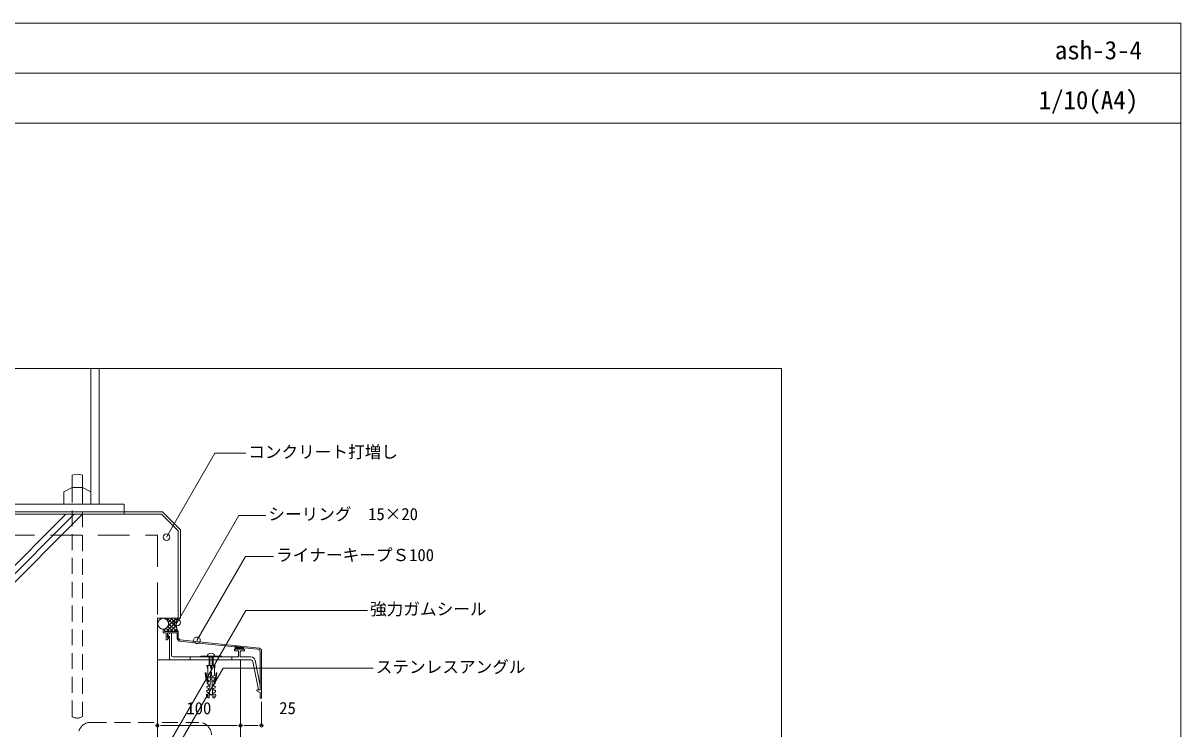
# Model space of a CAD drawing. Units: millimetres, scale not verified. Extents: x -1380 to 1380, y -955 to 955.
# Drawn here: x -11 to 1380, y 107 to 955 of the extents above; entities that cross this region are included whole.
import ezdxf
from ezdxf.enums import TextEntityAlignment as Align

# ---------------------------------------------------------------- set-up
doc = ezdxf.new("R2010")
doc.units = ezdxf.units.MM
doc.header["$LTSCALE"] = 3
doc.linetypes.add('USER1', pattern=[19.05, 12.7, -6.35])
doc.linetypes.add('USER2', pattern=[9.525, 6.35, -3.175])
for name, color, linetype, lineweight in [('0-0_0', 7, 'Continuous', 9), ('0-1_HATCH', 9, 'Continuous', 18), ('0-3_KUTAI', 3, 'Continuous', 18), ('0-4_BOUSUI', 1, 'Continuous', 18), ('0-5_MOJI', 7, 'Continuous', 18), ('0-6_sunpo', 7, 'Continuous', 18), ('0-7_KANAMONO_SCREW', 4, 'Continuous', 18), ('0-9_KANAMONO', 4, 'Continuous', 18), ('0-A_TENSEN', 4, 'USER2', 18), ('0-B_WAKU', 7, 'Continuous', 18), ('0-C_KASAGI', 150, 'Continuous', 18)]:
    doc.layers.add(name, color=color, linetype=linetype, lineweight=lineweight)
doc.styles.add('ＭＳ ゴシック', font='')
doc.styles.get('ＭＳ ゴシック').set_extended_font_data('MS Gothic')

# ---------------------------------------------------------------- blocks, each defined once
blk = doc.blocks.new('_DOT')
at = {"layer": '0-0_0'}
for p, q in [((-0.5, 0), (-1, 0)), ((0.25, 0), (-0.25, 0))]:
    blk.add_line(p, q, dxfattribs=at)
blk.add_circle((0, 0), 0.25, dxfattribs=at)

msp = doc.modelspace()

# ---------------------------------------------------------------- linework, layer by layer
at = {"layer": '0-0_0', "lineweight": 18}
msp.add_line((-1379.979, 895.016), (1380.021, 895.016), dxfattribs=at)
msp.add_lwpolyline([(-899.979, -659.984), (900.021, -659.984), (900.021, 540.016), (-899.979, 540.016)], close=True, dxfattribs=at)
at = {"layer": '0-1_HATCH'}
for p, q in [((-149.979, 175.016), (40.021, 365.016)), ((-149.979, 165.016), (50.021, 365.016)), ((-149.979, 155.016), (60.021, 365.016))]:
    msp.add_line(p, q, dxfattribs=at)
at = {"layer": '0-3_KUTAI'}
msp.add_line((150.021, 240.016), (175.021, 240.016), dxfattribs=at)
for points in [[(-174.979, 240.016), (-174.979, 345.016), (-154.979, 365.016), (155.021, 365.016), (175.021, 345.016), (175.021, 240.016)], [(900.021, -409.984), (150.021, -409.984), (150.021, 240.016)], [(150.021, 190.016), (250.021, 190.016), (250.021, -284.984)]]:
    msp.add_lwpolyline(points, dxfattribs=at)
at = {"layer": '0-3_KUTAI', "linetype": 'USER1'}
msp.add_lwpolyline([(-149.979, 240.016), (-149.979, 340.016), (150.021, 340.016), (150.021, 240.016)], dxfattribs=at)
at = {"layer": '0-4_BOUSUI'}
for p, q in [((157.459, 239.994), (157.444, 240.009)), ((158.822, 239.754), (159.078, 240.009)), ((161.639, 238.08), (163.569, 240.011)), ((173.132, 228.81), (161.932, 240.011)), ((162.363, 229.824), (172.553, 240.015)), ((163.283, 235.234), (168.061, 240.013)), ((172.874, 233.558), (166.421, 240.012)), ((173.699, 237.224), (170.909, 240.014)), ((178.021, 240.016), (175.021, 240.016)), ((158.821, 226.283), (160.712, 228.174)), ((159.967, 224.016), (158.821, 225.161)), ((164.457, 224.016), (160.463, 228.01)), ((161.044, 224.016), (173.431, 236.402)), ((168.947, 224.016), (162.662, 230.3)), ((173.437, 224.016), (163.499, 233.953)), ((165.534, 224.016), (172.814, 231.295)), ((170.025, 224.016), (173.479, 227.47)), ((174.515, 224.016), (174.834, 224.335))]:
    msp.add_line(p, q, dxfattribs=at)
msp.add_lwpolyline([(-177.979, 240.016), (-177.979, 346.258), (-156.222, 368.016), (156.264, 368.016), (178.021, 346.258), (178.021, 240.016)], dxfattribs=at)
msp.add_circle((157.021, 233.516), 6.493, dxfattribs=at)
msp.add_arc((188.301, 232.016), 15.503, 148.93423, 211.06577, dxfattribs=at)
at = {"layer": '0-5_MOJI'}
for points in [[(256.22, 438.206), (219.312, 438.206), (161.11, 337.398)], [(280.411, 363.506), (247.961, 363.506), (173.722, 234.92)], [(289.663, 314.32), (255.88, 314.32), (197.679, 213.513)], [(402.668, 249.413), (256.384, 249.413), (156.707, 76.768)], [(409.477, 179.904), (228.964, 179.904), (161.222, 62.572)]]:
    msp.add_lwpolyline(points, dxfattribs=at)
for centre in [(161.11, 337.398), (173.722, 234.92), (197.679, 213.513)]:
    msp.add_circle(centre, 4, dxfattribs=at)
at = {"layer": '0-6_sunpo'}
for p, q in [((275.021, 139.516), (275.021, 111.384)), ((150.021, 126.384), (150.021, 111.384)), ((250.021, 126.384), (250.021, 111.384)), ((250.021, 126.384), (250.021, 111.384)), ((158.021, 111.384), (242.021, 111.384)), ((258.021, 111.384), (267.021, 111.384))]:
    msp.add_line(p, q, dxfattribs=at)
at = {"layer": '0-7_KANAMONO_SCREW'}
for p, q in [((210.621, 178.451), (210.621, 183.451)), ((212.113, 194.507), (212.113, 183.451)), ((213.113, 194.507), (213.113, 183.451)), ((213.621, 183.451), (214.621, 178.451)), ((214.621, 178.451), (214.621, 183.451)), ((215.621, 183.451), (214.621, 178.451)), ((216.113, 194.507), (216.113, 183.451)), ((217.113, 194.507), (217.113, 183.451)), ((218.621, 178.451), (218.621, 183.451)), ((209.108, 146.674), (212.603, 146.49)), ((220.134, 146.674), (216.639, 146.49))]:
    msp.add_line(p, q, dxfattribs=at)
msp.add_lwpolyline([(227.121, 194.516), (202.121, 194.516), (202.121, 193.516), (227.121, 193.516)], close=True, dxfattribs=at)
for points in [[(219.872, 151.667), (217.927, 150.563), (218.032, 148.566), (220.029, 148.671), (220.134, 146.674), (218.241, 144.572), (216.743, 144.493), (215.121, 175.451), (214.621, 175.451), (214.121, 175.451), (212.499, 144.493), (211.001, 144.572), (209.108, 146.674), (209.213, 148.671), (211.21, 148.566), (211.315, 150.563), (209.37, 151.667), (209.474, 153.664), (211.472, 153.559), (211.576, 155.557), (209.631, 156.66), (209.736, 158.657), (211.733, 158.552), (211.838, 160.55), (209.893, 161.653), (209.998, 163.65), (211.995, 163.546), (212.1, 165.543), (210.155, 166.646), (210.259, 168.643), (212.257, 168.539), (212.361, 170.536), (210.621, 171.451), (210.621, 175.451), (210.621, 178.451), (209.621, 183.451), (214.621, 183.451), (219.621, 183.451), (218.621, 178.451), (218.621, 175.451)], [(209.998, 163.65), (208.501, 168.65), (207.611, 173.993)], [(208.597, 174.157), (209.515, 168.65), (211.061, 163.595)], [(218.621, 175.451), (218.621, 171.451), (216.881, 170.536), (216.985, 168.539), (218.983, 168.643), (219.087, 166.646), (217.142, 165.543), (217.247, 163.546), (219.244, 163.65), (219.349, 161.653), (217.404, 160.55), (217.509, 158.552), (219.506, 158.657), (219.611, 156.66), (217.666, 155.557), (217.77, 153.559), (219.768, 153.664), (219.872, 151.667)], [(220.645, 174.157), (219.727, 168.65), (218.182, 163.595)], [(219.244, 163.65), (220.741, 168.65), (221.631, 173.993)], [(212.752, 149.32), (214.621, 147.51), (216.49, 149.32)]]:
    msp.add_lwpolyline(points, dxfattribs=at)
for centre, radius, start, end in [((213.118, 194.387), 3, 128.61458, 177.54109), ((214.621, 192.516), 5.4, 51.3178, 128.6822), ((216.124, 194.387), 3, 2.45891, 51.38542), ((208.104, 174.075), 0.5, 9.46232, 189.46231), ((221.138, 174.075), 0.5, 350.53769, 170.53768)]:
    msp.add_arc(centre, radius, start, end, dxfattribs=at)
at = {"layer": '0-9_KANAMONO'}
for p, q in [((70.021, 377.016), (70.021, 540.016)), ((80.021, 377.016), (80.021, 540.016)), ((47.521, 397.016), (47.521, 412.016)), ((60.021, 412.016), (60.021, 397.016))]:
    msp.add_line(p, q, dxfattribs=at)
at = {"layer": '0-9_KANAMONO', "linetype": 'USER2'}
for p, q in [((47.521, 122.016), (47.521, 397.016)), ((60.021, 397.016), (60.021, 122.016))]:
    msp.add_line(p, q, dxfattribs=at)
at = {"layer": '0-9_KANAMONO'}
for points in [[(70.021, 377.016), (70.021, 392.016), (60.021, 397.016), (47.521, 397.016), (37.521, 392.016), (37.521, 377.016)], [(-109.979, 377.016), (110.021, 377.016), (110.021, 365.016), (-109.979, 365.016)]]:
    msp.add_lwpolyline(points, close=True, dxfattribs=at)
msp.add_arc((53.771, 395.959), 17.23, 68.7317, 111.2683, dxfattribs=at)
at = {"layer": '0-9_KANAMONO', "linetype": 'USER2'}
msp.add_arc((53.771, 131.397), 11.273, 236.32741, 303.67259, dxfattribs=at)
at = {"layer": '0-A_TENSEN'}
msp.add_line((70.023, 115.016), (200.023, 115.016), dxfattribs=at)
for centre, start, end in [((70.023, 100.016), 90, 180), ((200.023, 100.016), 0, 90)]:
    msp.add_arc(centre, 15, start, end, dxfattribs=at)
at = {"layer": '0-B_WAKU'}
for points in [[(1380.021, 835.016), (-1379.979, 835.016), (-1379.979, 955.016), (1380.021, 955.016)], [(-1379.979, -954.984), (1380.021, -954.984), (1380.021, 955.016), (-1379.979, 955.016)]]:
    msp.add_lwpolyline(points, close=True, dxfattribs=at)
at = {"layer": '0-C_KASAGI'}
for p, q in [((161.853, 214.116), (161.321, 214.116)), ((163.914, 216.805), (162.269, 214.338)), ((162.746, 218.297), (164.093, 221.328)), ((165.921, 222.516), (166.621, 222.516)), ((167.121, 222.016), (167.121, 195.016)), ((242.621, 201.316), (242.621, 202.316)), ((243.121, 202.816), (254.121, 202.816)), ((247.121, 200.816), (243.121, 200.816)), ((245.947, 202.816), (243.621, 205.141)), ((244.824, 202.816), (243.621, 204.019)), ((243.702, 202.816), (243.621, 202.896)), ((247.069, 202.816), (243.923, 205.962)), ((248.192, 202.816), (245.173, 205.835)), ((249.314, 202.816), (246.423, 205.707)), ((247.621, 194.016), (247.621, 200.316)), ((250.437, 202.816), (247.673, 205.58)), ((251.559, 202.816), (248.923, 205.452)), ((249.621, 200.316), (249.621, 194.016)), ((254.121, 200.816), (250.121, 200.816)), ((252.682, 202.816), (250.173, 205.324)), ((253.621, 202.999), (251.423, 205.197)), ((253.621, 204.122), (252.673, 205.069)), ((254.621, 202.316), (254.621, 201.316)), ((189.621, 190.016), (189.621, 193.516)), ((239.621, 190.016), (239.621, 193.516)), ((250.121, 193.516), (262.534, 193.516)), ((271.545, 154.161), (264.676, 188.013)), ((269.621, 153.39), (269.621, 153.759)), ((273.086, 154.053), (271.545, 154.161)), ((274.521, 144.016), (274.121, 144.016))]:
    msp.add_line(p, q, dxfattribs=at)
for points in [[(157.021, 223.116), (157.021, 227.016), (158.821, 227.016), (158.821, 224.316)], [(160.821, 214.616), (160.821, 222.616), (157.521, 222.616)], [(159.121, 224.016), (175.021, 224.016), (175.021, 216.016), (177.021, 214.016), (272.794, 204.243), (275.021, 202.016), (275.021, 144.516)], [(270.476, 203.072), (176.383, 212.673), (173.821, 215.236), (173.821, 222.616), (162.121, 222.616), (162.121, 217.116), (163.747, 217.116)], [(262.226, 190.016), (164.621, 190.016), (164.621, 218.016), (162.929, 218.016)], [(270.156, 154.258), (273.621, 154.016), (273.621, 199.59)], [(168.621, 193.516), (214.121, 193.516), (214.621, 193.016), (215.121, 193.516), (247.121, 193.516)], [(267.434, 189.51), (273.621, 159.016), (273.621, 154.552)], [(273.621, 144.516), (273.621, 151.016), (270.664, 151.962)]]:
    msp.add_lwpolyline(points, dxfattribs=at)
msp.add_lwpolyline([(253.621, 202.816), (243.621, 202.816), (243.621, 205.993), (253.621, 204.973)], close=True, dxfattribs=at)
for centre, radius, start, end in [((157.521, 223.116), 0.5, 180, 270), ((159.121, 224.316), 0.3, 180, 270), ((161.321, 214.616), 0.5, 180, 270), ((161.853, 214.616), 0.5, 270, 326.30993), ((162.929, 218.216), 0.2, 156.03751, 270), ((163.747, 216.916), 0.2, 326.30993, 90), ((165.921, 220.516), 2, 90, 156.03751), ((166.621, 222.016), 0.5, 0, 90), ((168.621, 195.016), 1.5, 180, 270), ((243.121, 202.316), 0.5, 90, 180), ((243.121, 201.316), 0.5, 180, 270), ((247.121, 200.316), 0.5, 0, 90), ((250.121, 200.316), 0.5, 90, 180), ((254.121, 202.316), 0.5, 0, 90), ((254.121, 201.316), 0.5, 270, 0), ((270.121, 199.59), 3.5, 0, 84.17366), ((247.121, 194.016), 0.5, 270, 0), ((250.121, 194.016), 0.5, 180, 270), ((262.226, 187.516), 2.5, 11.46953, 90), ((262.534, 188.516), 5, 11.46953, 90), ((270.121, 153.759), 0.5, 86, 180), ((271.121, 153.39), 1.5, 180, 252.25913), ((273.121, 154.552), 0.5, 266, 360), ((274.121, 144.516), 0.5, 180, 270), ((274.521, 144.516), 0.5, 270, 0)]:
    msp.add_arc(centre, radius, start, end, dxfattribs=at)

# ---------------------------------------------------------------- block references
at = {"layer": '0-6_sunpo', "xscale": 8, "yscale": 8, "rotation": 180}
for p in [(150.021, 111.384), (250.021, 111.384)]:
    msp.add_blockref('_DOT', p, dxfattribs=at)
at = {"layer": '0-6_sunpo', "xscale": 8, "yscale": 8}
for p in [(250.021, 111.384), (275.021, 111.384)]:
    msp.add_blockref('_DOT', p, dxfattribs=at)

# ---------------------------------------------------------------- texts
at = {"layer": '0-5_MOJI', "style": 'ＭＳ ゴシック'}
for s, p in [('コンクリート打増し', (259.22, 428.206)), ('シーリング\u300015×20', (283.411, 353.506)), ('ライナーキープＳ100', (292.663, 304.32)), ('強力ガムシール', (405.668, 239.413)), ('ステンレスアングル', (412.477, 169.904))]:
    msp.add_text(s, height=14.66, dxfattribs=at).set_placement(p, align=Align.BOTTOM_LEFT)
at = {"layer": '0-6_sunpo', "style": 'ＭＳ ゴシック'}
for s, p in [('100', (184.966, 120.291)), ('25', (296.576, 120.447))]:
    msp.add_text(s, height=14.66, dxfattribs=at).set_placement(p, align=Align.BOTTOM_LEFT)
at = {"layer": '0-B_WAKU', "style": 'ＭＳ ゴシック'}
for s, p in [('ash-3-4', (1228.574, 905.016)), ('1/10(A4)', (1209.082, 845.016))]:
    msp.add_text(s, height=21.99, dxfattribs=at).set_placement(p, align=Align.BOTTOM_LEFT)

doc.saveas('drawing.dxf')
